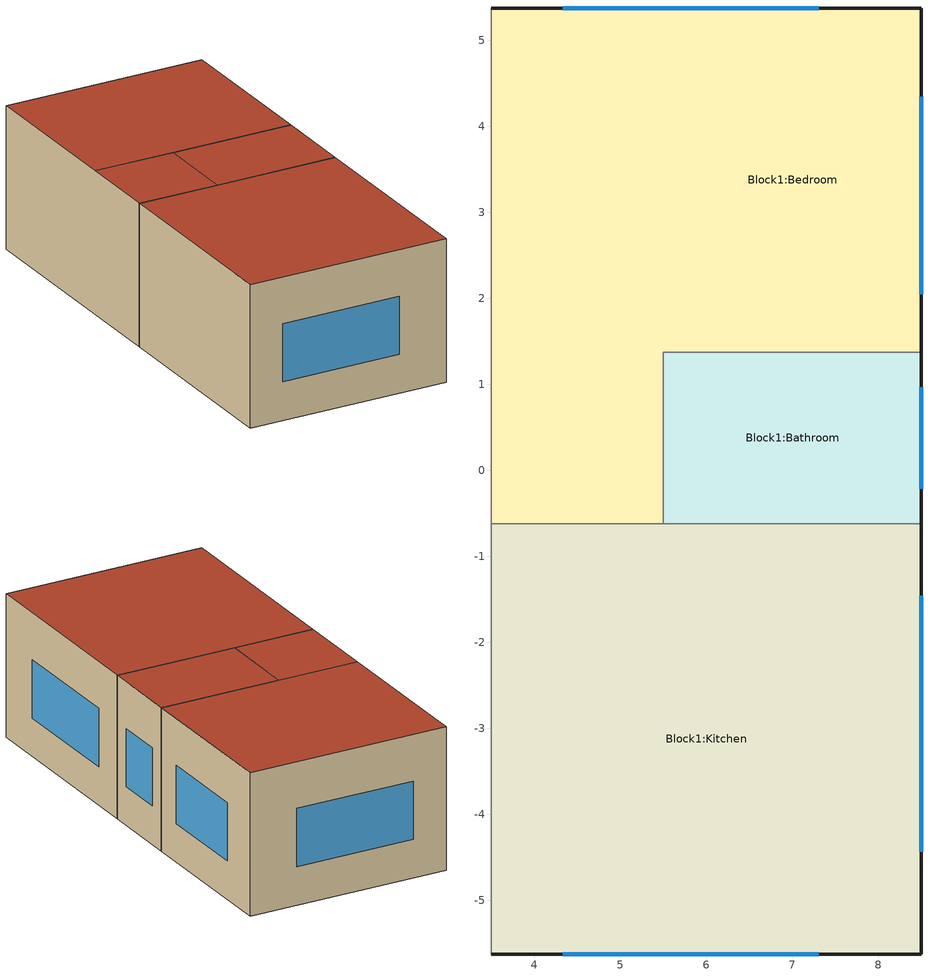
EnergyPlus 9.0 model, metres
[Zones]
Block1:Bedroom
 floor adiabatic (Project internal floor): 8.5,1.37 5.5,1.37 5.5,5.37 8.5,5.37 z0; 5.5,-0.62 3.5,-0.62 3.5,5.37 5.5,5.37 z0
 wall outside (_sampleWall): 8.5,1.38 8.5,5.38 3.5,5.38 z0:3.5
 wall to Block1:Bathroom (Project partition): 5.5,-0.62 5.5,1.38 8.5,1.38 z0:3.5
 wall adiabatic (Project partition): 3.5,5.38 3.5,-0.62 z0:3.5
 wall to Block1:Kitchen (Project partition): 3.5,-0.62 5.5,-0.62 z0:3.5
 window (1001): 8.5,2.05 8.5,4.35 / 7.31,5.38 4.33,5.38 z0.94:2.36
 roof outside (Project flat roof): 3.5,-0.62 5.5,-0.62 5.5,1.38 3.5,1.38 z3.5; 3.5,1.38 8.5,1.38 8.5,5.38 3.5,5.38 z3.5
Block1:Bathroom
 floor adiabatic (Project internal floor): 8.5,-0.62 5.5,-0.62 5.5,1.38 8.5,1.38 z0
 wall outside (_sampleWall): 8.5,-0.62 8.5,1.38 z0:3.5
 wall to Block1:Kitchen (Project partition): 5.5,-0.62 8.5,-0.62 z0:3.5
 window (1002): 8.5,-0.21 8.5,0.96 z0.94:2.36
 roof outside (Project flat roof): 5.5,-0.62 8.5,-0.62 8.5,1.38 5.5,1.38 z3.5
Block1:Kitchen
 floor adiabatic (Project internal floor): 8.5,-5.62 3.5,-5.62 3.5,-0.62 8.5,-0.62 z0
 wall outside (_sampleWall): 3.5,-5.62 8.5,-5.62 8.5,-0.62 z0:3.5
 wall adiabatic (Project partition): 3.5,-0.62 3.5,-5.62 z0:3.5
 window (1003): 8.5,-4.44 8.5,-1.46 / 4.33,-5.62 7.31,-5.62 z0.94:2.36
 roof outside (Project flat roof): 3.5,-5.62 8.5,-5.62 8.5,-0.62 3.5,-0.62 z3.5
[Site:Location]
Modello (O1-O4:3O-O9)  (01-04:30-09): Latitude {deg}=34.88; Longitude {deg}=33.63; Time Zone {hr}=2; Elevation {m}=2
[Site:GroundTemperature:BuildingSurface]
18, 18, 18, 18, 18, 18, 18, 18, 18, 18, 18, 18
[Site:GroundTemperature:Deep]
14, 14, 14, 14, 14, 14, 14, 14, 14, 14, 14, 14
[Site:GroundTemperature:Shallow]
14, 14, 14, 14, 14, 14, 14, 14, 14, 14, 14, 14
[Site:GroundTemperature:FCfactorMethod]
15.2, 12.7, 12.03, 12.61, 15.98, 19.75, 23.3, 25.87, 26.62, 25.41, 22.5, 18.84
[Site:GroundReflectance]
0.2, 0.2, 0.2, 0.2, 0.2, 0.2, 0.2, 0.2, 0.2, 0.2, 0.2, 0.2
[Site:GroundReflectance:SnowModifier]
2, 2
[SizingPeriod:DesignDay] Day of Month=15; Humidity Condition Type=WetBulb; Barometric Pressure {Pa}=101301; Wind Direction {deg}=0; Rain Indicator=No; Snow Indicator=No
Name | Month | Day Type | Maximum Dry-Bulb Temperature {C} | Daily Dry-Bulb Temperature Range {deltaC} | Wetbulb or DewPoint at Maximum Dry-Bulb {C} | Wind Speed {m/s} | Daylight Saving Time Indicator | Solar Model Indicator | Sky Clearness
Summer Design Day in Modello (O1-O4:3O-O9) Jul | 7 | SummerDesignDay | 36.1 | 10.9 | 22.1 | 0 | Yes | ASHRAEClearSky | 0.98
Summer Design Day in Modello (O1-O4:3O-O9) Aug | 8 | SummerDesignDay | 36.2 | 10.6 | 23.6 | 0 | Yes | ASHRAEClearSky | 0.98
Summer Design Day in Modello (O1-O4:3O-O9) Sep | 9 | SummerDesignDay | 34.1 | 11.1 | 21.7 | 0 | Yes | ASHRAEClearSky | 0.98
Winter Design Day in Modello (O1-O4:3O-O9) | 1 | WinterDesignDay | 3.9 | 0 | 3.9 | 12.5 | No |  | 0
[Building]
Building: North Axis {deg}=0; Terrain=Suburbs; Loads Convergence Tolerance Value=.04; Temperature Convergence Tolerance Value {deltaC}=.4; Solar Distribution=FullExterior; Maximum Number of Warmup Days=25; Minimum Number of Warmup Days=6
[Material:NoMass] Roughness=Rough; Thermal Absorptance=0.9; Solar Absorptance=0.7; Visible Absorptance=0.7
Name | Thermal Resistance {m2-K/W}
3_RVAL_3 | .18
5_RVAL_2 | .15
[Construction]
Project internal floor; Project internal mass: Cast Concrete (Dense)_.1
Project flat roof: Asphalt 1_.O1, MW Glass Wool (rolls)_.1445, 3_RVAL_3, Plasterboard_.O13
Project partition: Gypsum Plasterboard_.O25, 5_RVAL_2, Gypsum Plasterboard_.O25
_sampleWall: Cement/plaster/mortar - cement_.O3, XPS Extruded Polystyrene  - CO2 Blowing_.2, Aerated Concrete Block_.2
1001; 1002; 1003: 40, 1004, 2, 1004, 41
2001; 2002; 2003: 20002, 40, 1004, 2, 1004, 41
[WindowMaterial:Gas]
1004: Gas Type=Argon; Thickness {m}=.013
[WindowMaterial:Glazing] Optical Data Type=SpectralAverage; Thickness {m}=.003; Infrared Transmittance at Normal Incidence=0; Conductivity {W/m-K}=.9; Dirt Correction Factor for Solar and Visible Transmittance=1
Name | Solar Transmittance at Normal Incidence | Front Side Solar Reflectance at Normal Incidence | Back Side Solar Reflectance at Normal Incidence | Visible Transmittance at Normal Incidence | Front Side Visible Reflectance at Normal Incidence | Back Side Visible Reflectance at Normal Incidence | Front Side Infrared Hemispherical Emissivity | Back Side Infrared Hemispherical Emissivity
2 | .837 | .075 | .075 | .898 | .081 | .081 | .84 | .84
40 | .63 | .19 | .22 | .85 | .056 | .079 | .84 | .1
41 | .63 | .22 | .19 | .85 | .079 | .056 | .1 | .84
[WindowMaterial:Blind]
20002: Slat Orientation=Horizontal; Slat Width {m}=0.025; Slat Separation {m}=0.01875; Slat Thickness {m}=0.001; Slat Angle {deg}=45; Slat Conductivity {W/m-K}=0.9; Slat Beam Solar Transmittance=0; Front Side Slat Beam Solar Reflectance=0.5; Back Side Slat Beam Solar Reflectance=0.5; Slat Diffuse Solar Transmittance=0; Front Side Slat Diffuse Solar Reflectance=0.5; Back Side Slat Diffuse Solar Reflectance=0.5; Slat Beam Visible Transmittance=0; Front Side Slat Beam Visible Reflectance=0.5; Back Side Slat Beam Visible Reflectance=0.5; Slat Diffuse Visible Transmittance=0; Front Side Slat Diffuse Visible Reflectance=0.5; Back Side Slat Diffuse Visible Reflectance=0.5; Slat Infrared Hemispherical Transmittance=0; Front Side Slat Infrared Hemispherical Emissivity=0.9; Back Side Slat Infrared Hemispherical Emissivity=0.9; Blind to Glass Distance {m}=0.05; Blind Top Opening Multiplier=0.5; Blind Bottom Opening Multiplier=0.5; Blind Left Side Opening Multiplier=0.5; Blind Right Side Opening Multiplier=0.5; Minimum Slat Angle {deg}=0; Maximum Slat Angle {deg}=180
[Material] Roughness=Rough; Thermal Absorptance=0.9
Name | Thickness {m} | Conductivity {W/m-K} | Density {kg/m3} | Specific Heat {J/kg-K} | Solar Absorptance | Visible Absorptance
Cast Concrete (Dense)_.1 | .1 | 1.4 | 2100 | 840 | 0.6 | 0.6
Asphalt 1_.O1 | .01 | 0.7 | 2100 | 1000 | 0.85 | 0.9
MW Glass Wool (rolls)_.1445 | .1445 | 0.04 | 12 | 840 | 0.6 | 0.6
Plasterboard_.O13 | .013 | 0.25 | 2800 | 896 | 0.5 | 0.5
Gypsum Plasterboard_.O25 | .025 | 0.25 | 900 | 1000 | 0.5 | 0.5
Cement/plaster/mortar - cement_.O3 | .03 | 0.72 | 1860 | 840 | 0.6 | 0.6
XPS Extruded Polystyrene  - CO2 Blowing_.2 | .2 | 0.034 | 35 | 1400 | 0.6 | 0.6
Aerated Concrete Block_.2 | .2 | 0.24 | 750 | 1000 | 0.6 | 0.6
[WindowShadingControl] Shading Type=ExteriorBlind; Shading Control Type=OnIfHighSolarOnWindow; Setpoint {W/m2, W or deg C}=120; Shading Control Is Scheduled=Yes; Glare Control Is Active=No; Type of Slat Angle Control for Blinds=FixedSlatAngle; Setpoint 2 {W/m2 or deg C}=0; Multiple Surface Control Type=Sequential
Name | Zone | Construction with Shading | Schedule | Daylighting Control Object | Fenestration Surface 1 | Fenestration Surface 2
1001-Block1:Bedroom | Block1:Bedroom | 2001 | Dwell_DomBed_Occ | Block1:Bedroom | Block1:Bedroom_Wall_4_0_0_0_0_0_Win | Block1:Bedroom_Wall_5_0_0_0_0_0_Win
1002-Block1:Bathroom | Block1:Bathroom | 2002 | Dwell_DomBath_Occ | Block1:Bathroom | Block1:Bathroom_Wall_2_0_0_0_0_0_Win
1003-Block1:Kitchen | Block1:Kitchen | 2003 | Dwell_DomKitchen_Occ | Block1:Kitchen | Block1:Kitchen_Wall_2_0_0_0_0_0_Win | Block1:Kitchen_Wall_6_0_0_0_0_0_Win
[Zone] Type=1; Multiplier=1; Zone Inside Convection Algorithm=TARP; Part of Total Floor Area=Yes
Name | Volume {m3} | Floor Area {m2}
Block1:Bedroom | 65.9809 | 19.4061
Block1:Bathroom | 15.6757 | 4.6105
Block1:Kitchen | 68.7292 | 20.2145
[PEOPLE] Number of People Calculation Method=People/Area; Fraction Radiant=.3; Sensible Heat Fraction=AutoCalculate; Carbon Dioxide Generation Rate {m3/s-W}=3.82e-08; Enable ASHRAE 55 Comfort Warnings=No; Mean Radiant Temperature Calculation Type=ZoneAveraged; Work Efficiency Schedule=Work efficiency; Clothing Insulation Calculation Method=ClothingInsulationSchedule; Air Velocity Schedule=AirVelocitySchedule
Name | Zone or ZoneList | Number of People Schedule | People per Zone Floor Area {person/m2} | Activity Level Schedule | Clothing Insulation Schedule
People Block1:Bedroom | Block1:Bedroom | Dwell_DomBed_Occ | 0.0229388 | Activity Schedule 300 | Clothing Schedule 300
People Block1:Bathroom | Block1:Bathroom | Dwell_DomBath_Occ | 0.0187368 | Activity Schedule 309 | Clothing Schedule 309
People Block1:Kitchen | Block1:Kitchen | Dwell_DomKitchen_Occ | 0.0237037 | Activity Schedule 316 | Clothing Schedule 316
[Lights] Design Level Calculation Method=Watts/Area; Return Air Fraction=0; Fraction Radiant=.42; Fraction Visible=.18; Fraction Replaceable=1
Name | Zone or ZoneList | Schedule | Watts per Zone Floor Area {W/m2}
Block1:Bedroom | Block1:Bedroom | Dwell_DomBed_Light | 5
Block1:Bathroom | Block1:Bathroom | Dwell_DomBath_Light | 7.5
Block1:Kitchen | Block1:Kitchen | Dwell_DomKitchen_Light | 15
[OtherEquipment] Fuel Type=Electricity; Design Level Calculation Method=Watts/Area; Fraction Latent=0; Fraction Radiant=.2; Fraction Lost=0; Carbon Dioxide Generation Rate {m3/s-W}=0
Name | Zone or ZoneList | Schedule | Power per Zone Floor Area {W/m2}
Block1:Bedroom Equipment gain 1 | Block1:Bedroom | Dwell_DomBed_Equip | 3.58
Block1:Bathroom Equipment gain 1 | Block1:Bathroom | Dwell_DomBath_Equip | 1.67
Block1:Kitchen Equipment gain 1 | Block1:Kitchen | Dwell_DomKitchen_Equip | 30.28
[WaterUse:Equipment]
Name | Peak Flow Rate {m3/s} | Flow Rate Fraction Schedule | Target Temperature Schedule | Hot Water Supply Temperature Schedule | Cold Water Supply Temperature Schedule | Zone
DHW Block1:Bedroom | 1.19042e-07 | Summer (Northern Hemisphere) | DHW Supply Temperature Block1:Bedroom | DHW Supply Temperature Block1:Bedroom | DHW Mains Temperature Block1:Bedroom | Block1:Bedroom
DHW Block1:Bathroom | 3.53876e-07 | Dwell_DomBath_Occ | DHW Supply Temperature Block1:Bathroom | DHW Supply Temperature Block1:Bathroom | DHW Mains Temperature Block1:Bathroom | Block1:Bathroom
DHW Block1:Kitchen | 2.45662e-07 | Summer (Northern Hemisphere) | DHW Supply Temperature Block1:Kitchen | DHW Supply Temperature Block1:Kitchen | DHW Mains Temperature Block1:Kitchen | Block1:Kitchen
[Daylighting:Controls] Daylighting Method=SplitFlux; Availability Schedule=On; Lighting Control Type=Continuous; Minimum Input Power Fraction for Continuous or ContinuousOff Dimming Control=0.1; Minimum Light Output Fraction for Continuous or ContinuousOff Dimming Control=0.1; Number of Stepped Control Steps=1; Probability Lighting will be Reset When Needed in Manual Stepped Control=1; Glare Calculation Azimuth Angle of View Direction Clockwise from Zone y-Axis {deg}=0; Maximum Allowable Discomfort Glare Index=22; DElight Gridding Resolution {m2}=1; Fraction of Zone Controlled by Reference Point 1=1
Name | Zone | Glare Calculation Daylighting Reference Point | Daylighting Reference Point 1 | Illuminance Setpoint at Reference Point 1 {lux}
Block1:Bedroom | Block1:Bedroom | Block1:Bedroom Ref Point 1 | Block1:Bedroom Ref Point 1 | 100
Block1:Bathroom | Block1:Bathroom | Block1:Bathroom Ref Point 1 | Block1:Bathroom Ref Point 1 | 150
Block1:Kitchen | Block1:Kitchen | Block1:Kitchen Ref Point 1 | Block1:Kitchen Ref Point 1 | 300
[ZoneInfiltration:DesignFlowRate] Schedule=On 24/7; Design Flow Rate Calculation Method=Flow/zone; Constant Term Coefficient=1; Temperature Term Coefficient=0; Velocity Term Coefficient=0; Velocity Squared Term Coefficient=0
Name | Zone or ZoneList | Design Flow Rate {m3/s}
Block1:Bedroom Infiltration | Block1:Bedroom | .01283
Block1:Bathroom Infiltration | Block1:Bathroom | .003048
Block1:Kitchen Infiltration | Block1:Kitchen | .013364
[ZoneVentilation:DesignFlowRate] Schedule=Summer (Northern Hemisphere); Design Flow Rate Calculation Method=Flow/zone; Ventilation Type=NATURAL; Fan Pressure Rise {Pa}=0; Fan Total Efficiency=1; Constant Term Coefficient=1; Temperature Term Coefficient=0; Velocity Term Coefficient=0; Velocity Squared Term Coefficient=0; Minimum Indoor Temperature {C}=24; Maximum Indoor Temperature {C}=100; Delta Temperature {deltaC}=2; Minimum Outdoor Temperature {C}=2; Maximum Outdoor Temperature {C}=24; Maximum Wind Speed {m/s}=40
Name | Zone or ZoneList | Design Flow Rate {m3/s}
Block1:Bedroom Nat Vent | Block1:Bedroom | .09164
Block1:Bathroom Nat Vent | Block1:Bathroom | .021772
Block1:Kitchen Nat Vent | Block1:Kitchen | .095457
[InternalMass]
Block1:Bedroom Internal mass: Construction=Project internal mass; Zone=Block1:Bedroom; Surface Area {m2}=12
[Sizing:Zone] Zone Cooling Design Supply Air Temperature Input Method=SupplyAirTemperature; Zone Cooling Design Supply Air Temperature {C}=12; Zone Cooling Design Supply Air Temperature Difference {deltaC}=0; Zone Heating Design Supply Air Temperature Input Method=SupplyAirTemperature; Zone Heating Design Supply Air Temperature {C}=35; Zone Heating Design Supply Air Temperature Difference {deltaC}=0; Zone Cooling Design Supply Air Humidity Ratio {kgWater/kgDryAir}=0.0077; Zone Heating Design Supply Air Humidity Ratio {kgWater/kgDryAir}=0.0156; Zone Heating Sizing Factor=1.25; Zone Cooling Sizing Factor=1.15; Cooling Design Air Flow Method=DesignDay; Cooling Minimum Air Flow Fraction=0; Heating Design Air Flow Method=DesignDay
Name | Design Specification Zone Air Distribution Object
Block1:Bedroom | Block1:Bedroom
Block1:Bathroom | Block1:Bathroom
Block1:Kitchen | Block1:Kitchen
[DesignSpecification:ZoneAirDistribution] Zone Air Distribution Effectiveness in Cooling Mode=1; Zone Air Distribution Effectiveness in Heating Mode=1
Block1:Bedroom; Block1:Bathroom; Block1:Kitchen
[ZoneControl:Thermostat] Control Type Schedule=Zone Control Type Sched
Name | Zone or ZoneList | Control 1
Block1:Bedroom Thermostat | Block1:Bedroom | Dual Setpoint - Zone Block1:Bedroom
Block1:Bathroom Thermostat | Block1:Bathroom | Dual Setpoint - Zone Block1:Bathroom
Block1:Kitchen Thermostat | Block1:Kitchen | Dual Setpoint - Zone Block1:Kitchen
[ThermostatSetpoint:DualSetpoint]
Name | Heating Setpoint Temperature Schedule | Cooling Setpoint Temperature Schedule
Dual Setpoint - Zone Block1:Bedroom | Block1:Bedroom Heating Setpoint Schedule | Block1:Bedroom Cooling SP Sch
Dual Setpoint - Zone Block1:Bathroom | Block1:Bathroom Heating Setpoint Schedule | Block1:Bathroom Cooling SP Sch
Dual Setpoint - Zone Block1:Kitchen | Block1:Kitchen Heating Setpoint Schedule | Block1:Kitchen Cooling SP Sch
[Zone equipment]
Block1:Bedroom: Block1:Bedroom Ideal Loads Air
Block1:Bathroom: Block1:Bathroom Ideal Loads Air
Block1:Kitchen: Block1:Kitchen Ideal Loads Air
[ZoneHVAC:IdealLoadsAirSystem] Maximum Heating Supply Air Temperature {C}=35; Minimum Cooling Supply Air Temperature {C}=12; Maximum Heating Supply Air Humidity Ratio {kgWater/kgDryAir}=0.0156; Minimum Cooling Supply Air Humidity Ratio {kgWater/kgDryAir}=0.0077; Heating Limit=LimitCapacity; Maximum Heating Air Flow Rate {m3/s}=Autosize; Maximum Sensible Heating Capacity {W}=Autosize; Cooling Limit=LimitFlowRateAndCapacity; Maximum Total Cooling Capacity {W}=Autosize; Dehumidification Control Type=None; Humidification Control Type=None; Outdoor Air Economizer Type=DifferentialDryBulb; Heat Recovery Type=None
Name | Maximum Cooling Air Flow Rate {m3/s} | Heating Availability Schedule | Cooling Availability Schedule
Block1:Bedroom Ideal Loads Air | .27492 | Block1:Bedroom Heating Availability Sch | Block1:Bedroom Cooling Availability Sch
Block1:Bathroom Ideal Loads Air | .065315 | Block1:Bathroom Heating Availability Sch | Block1:Bathroom Cooling Availability Sch
Block1:Kitchen Ideal Loads Air | .286372 | Block1:Kitchen Heating Availability Sch | Block1:Kitchen Cooling Availability Sch
[Schedule:Compact]
On; On 24/7: Through: 12/31, For: AllDays, Until: 24:00, 1
Work efficiency: Through: 12/31, For: AllDays, Until: 24:00, 0
AirVelocitySchedule: Through: 12/31, For: AllDays, Until: 24:00, .137
Summer (Northern Hemisphere); Block1:Bedroom Cooling Availability Sch; Block1:Bathroom Cooling Availability Sch; Block1:Kitchen Cooling Availability Sch: Through: 31 Mar, For: AllDays, Until: 24:00, 0, Through: 30 Sep, For: AllDays, Until: 24:00, 1, Through: 31 Dec, For: AllDays, Until: 24:00, 0
Dwell_DomBed_Occ: Through: 31 Dec, For: Weekdays SummerDesignDay, Until: 07:00, 1, Until: 08:00, 0.5, Until: 09:00, 0.25, Until: 22:00, 0, Until: 23:00, 0.25, Until: 24:00, 0.75, For: Weekends, Until: 07:00, 1, Until: 08:00, 0.5, Until: 09:00, 0.25, Until: 22:00, 0, Until: 23:00, 0.25, Until: 24:00, 0.75, For: Holidays, Until: 07:00, 1, Until: 08:00, 0.5, Until: 09:00, 0.25, Until: 22:00, 0, Until: 23:00, 0.25, Until: 24:00, 0.75, For: WinterDesignDay AllOtherDays, Until: 24:00, 0
Dwell_DomBed_Light; Dwell_DomBath_Occ; Dwell_DomKitchen_Occ: Through: 31 Dec, For: Weekdays SummerDesignDay, Until: 07:00, 0, Until: 10:00, 1, Until: 19:00, 0, Until: 23:00, 0.2, Until: 24:00, 0, For: Weekends, Until: 07:00, 0, Until: 10:00, 1, Until: 19:00, 0, Until: 23:00, 0.2, Until: 24:00, 0, For: Holidays, Until: 07:00, 0, Until: 10:00, 1, Until: 19:00, 0, Until: 23:00, 0.2, Until: 24:00, 0, For: WinterDesignDay AllOtherDays, Until: 24:00, 0
Dwell_DomBed_Equip: Through: 31 Dec, For: Weekdays SummerDesignDay, Until: 07:00, 0.06993, Until: 08:00, 0.53497, Until: 09:00, 1, Until: 10:00, 0.53497, Until: 17:00, 0.06993, Until: 18:00, 0.30245, Until: 19:00, 0.53497, Until: 20:00, 0.76748, Until: 22:00, 1, Until: 23:00, 0.76748, Until: 24:00, 0.30245, For: Weekends, Until: 07:00, 0.06993, Until: 08:00, 0.53497, Until: 09:00, 1, Until: 10:00, 0.53497, Until: 17:00, 0.06993, Until: 18:00, 0.30245, Until: 19:00, 0.53497, Until: 20:00, 0.76748, Until: 22:00, 1, Until: 23:00, 0.76748, Until: 24:00, 0.30245, For: Holidays, Until: 07:00, 0.06993, Until: 08:00, 0.53497, Until: 09:00, 1, Until: 10:00, 0.53497, Until: 17:00, 0.06993, Until: 18:00, 0.30245, Until: 19:00, 0.53497, Until: 20:00, 0.76748, Until: 22:00, 1, Until: 23:00, 0.76748, Until: 24:00, 0.30245, For: WinterDesignDay AllOtherDays, Until: 24:00, 0
Dwell_DomBath_Light; Dwell_DomKitchen_Light: Through: 31 Dec, For: Weekdays SummerDesignDay, Until: 07:00, 0, Until: 10:00, 1, Until: 19:00, 0, Until: 23:00, 1, Until: 24:00, 0, For: Weekends, Until: 07:00, 0, Until: 10:00, 1, Until: 19:00, 0, Until: 23:00, 1, Until: 24:00, 0, For: Holidays, Until: 07:00, 0, Until: 10:00, 1, Until: 19:00, 0, Until: 23:00, 1, Until: 24:00, 0, For: WinterDesignDay AllOtherDays, Until: 24:00, 0
Dwell_DomBath_Equip: Through: 31 Dec, For: Weekdays SummerDesignDay, Until: 06:00, 0.05997, Until: 07:00, 0.29498, Until: 09:00, 1, Until: 10:00, 0.29498, Until: 18:00, 0.05997, Until: 19:00, 0.52999, Until: 21:00, 1, Until: 22:00, 0.34198, Until: 24:00, 0.05997, For: Weekends, Until: 24:00, 0.05997, For: Holidays, Until: 24:00, 0.05997, For: WinterDesignDay AllOtherDays, Until: 24:00, 0
Dwell_DomKitchen_Equip: Through: 31 Dec, For: Weekdays SummerDesignDay, Until: 07:00, 0.06605, Until: 10:00, 1, Until: 19:00, 0.06605, Until: 23:00, 0.25284, Until: 24:00, 0.06605, For: Weekends, Until: 07:00, 0.06605, Until: 10:00, 1, Until: 19:00, 0.06605, Until: 23:00, 0.25284, Until: 24:00, 0.06605, For: Holidays, Until: 07:00, 0.06605, Until: 10:00, 1, Until: 19:00, 0.06605, Until: 23:00, 0.25284, Until: 24:00, 0.06605, For: WinterDesignDay AllOtherDays, Until: 24:00, 0
Activity Schedule 300: Through: 12/31, For: AllDays, Until: 24:00, 81
Clothing Schedule 300; Clothing Schedule 309; Clothing Schedule 316: Through: 4/1, For: AllDays, Until: 24:00, 1, Through: 9/30, For: AllDays, Until: 24:00, .5, Through: 12/31, For: AllDays, Until: 24:00, 1
DHW Supply Temperature Block1:Bedroom; DHW Supply Temperature Block1:Bathroom; DHW Supply Temperature Block1:Kitchen: Through: 12/31, For: AllDays, Until: 24:00, 65
DHW Mains Temperature Block1:Bedroom; DHW Mains Temperature Block1:Bathroom; DHW Mains Temperature Block1:Kitchen: Through: 12/31, For: AllDays, Until: 24:00, 10
Activity Schedule 309: Through: 12/31, For: AllDays, Until: 24:00, 108
Activity Schedule 316: Through: 12/31, For: AllDays, Until: 24:00, 144
Block1:Bedroom Heating Setpoint Schedule; Block1:Bathroom Heating Setpoint Schedule; Block1:Kitchen Heating Setpoint Schedule: Through: 31 Mar, For: AllDays, Until: 24:00, 20, Through: 30 Sep, For: AllDays, Until: 24:00, -50, Through: 31 Dec, For: AllDays, Until: 24:00, 20
Block1:Bedroom Heating Availability Sch; Block1:Bathroom Heating Availability Sch; Block1:Kitchen Heating Availability Sch: Through: 31 Mar, For: AllDays, Until: 24:00, 1, Through: 30 Sep, For: AllDays, Until: 24:00, 0, Through: 31 Dec, For: AllDays, Until: 24:00, 1
Block1:Bedroom Cooling SP Sch; Block1:Bathroom Cooling SP Sch; Block1:Kitchen Cooling SP Sch: Through: 31 Mar, For: AllDays, Until: 24:00, 100, Through: 30 Sep, For: AllDays, Until: 24:00, 26, Through: 31 Dec, For: AllDays, Until: 24:00, 100
[Schedule:Day:Hourly]
Summer Control Type Day Sch; Winter Control Type Day Sch: 4, 4, 4, 4, 4, 4, 4, 4, 4, 4, 4, 4, 4, 4, 4, 4, 4, 4, 4, 4, 4, 4, 4, 4
[Schedule:Week:Daily]
Summer Control Type Week Sch: Summer Control Type Day Sch, Summer Control Type Day Sch, Summer Control Type Day Sch, Summer Control Type Day Sch, Summer Control Type Day Sch, Summer Control Type Day Sch, Summer Control Type Day Sch, Summer Control Type Day Sch, Summer Control Type Day Sch, Summer Control Type Day Sch, Summer Control Type Day Sch, Summer Control Type Day Sch
Winter Control Type Week Sch: Winter Control Type Day Sch, Winter Control Type Day Sch, Winter Control Type Day Sch, Winter Control Type Day Sch, Winter Control Type Day Sch, Winter Control Type Day Sch, Winter Control Type Day Sch, Winter Control Type Day Sch, Winter Control Type Day Sch, Winter Control Type Day Sch, Winter Control Type Day Sch, Winter Control Type Day Sch
[Schedule:Year]
Zone Control Type Sched: Winter Control Type Week Sch, 1, 1, 3, 31, Summer Control Type Week Sch, 4, 1, 9, 30, Winter Control Type Week Sch, 10, 1, 12, 31
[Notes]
Hourly weather file: C:\ProgramData\DesignBuilder\Weather Data\CYP_LARNACA_IWEC.epw
